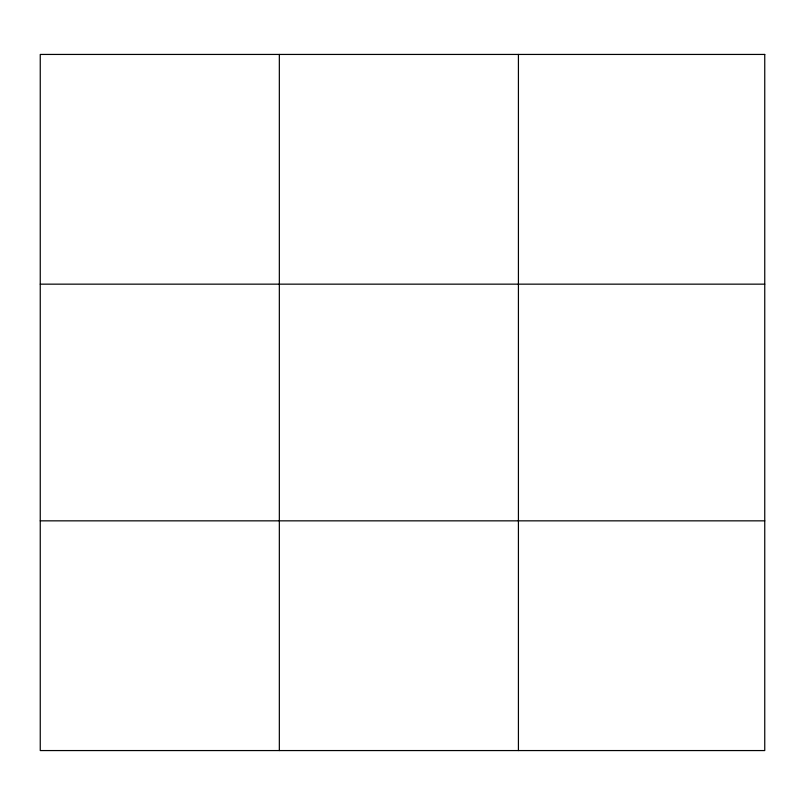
<?xml version="1.0" encoding="UTF-8"?>
<svg xmlns="http://www.w3.org/2000/svg" width="805" height="805" viewBox="0 0 805 805"><rect width="100%" height="100%" fill="white"/><g stroke="black" fill="none" stroke-linecap="round" stroke-linejoin="round"><path stroke-width="1.21" d="M279.335 54.438L279.335 750.562M518.42 54.438L518.42 750.562M40.25 284.155L764.75 284.155M40.25 520.845L764.75 520.845M764.75 54.438L764.75 750.562L40.25 750.562L40.25 54.438L764.75 54.438"/></g></svg>
